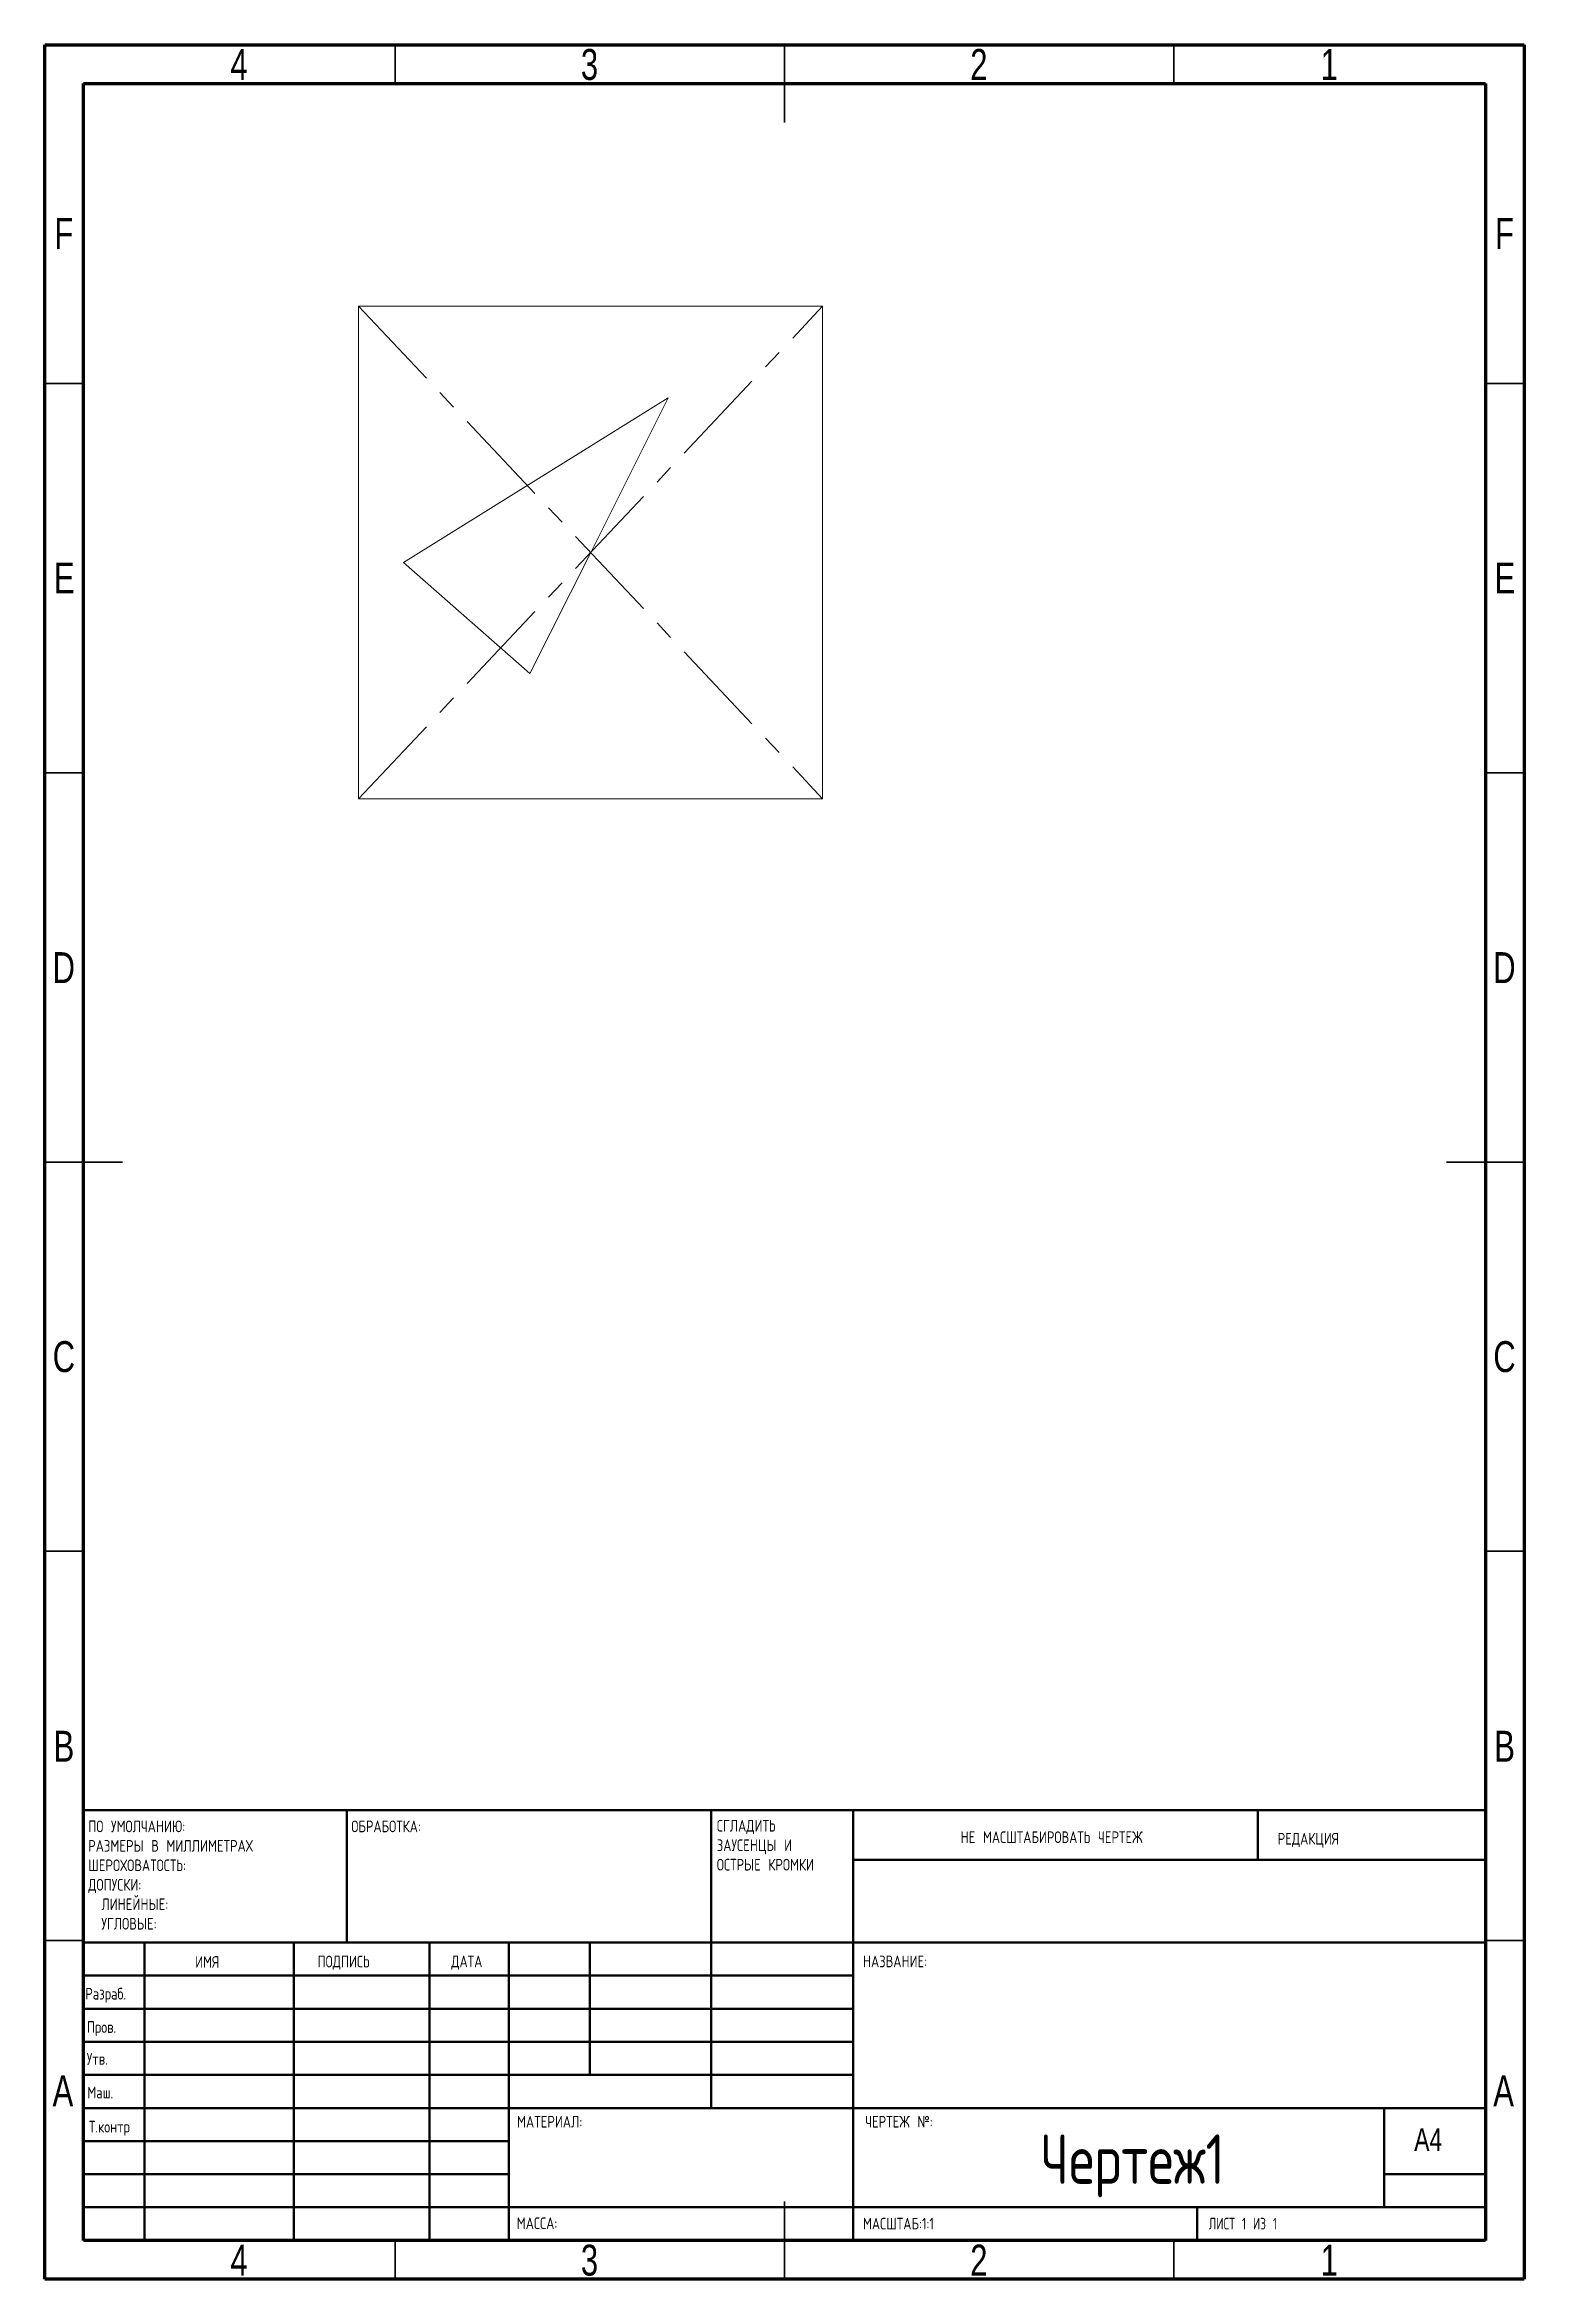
# Model space of a CAD drawing. Header units: millimetres. Extents: x 15 to 205, y 5 to 292.
import ezdxf

# ---------------------------------------------------------------- set-up
doc = ezdxf.new("R2010")
doc.units = ezdxf.units.MM
doc.linetypes.add('CENTERX2', pattern=[20.32, 12.7, -2.54, 2.54, -2.54])
doc.styles.add('SLDTEXTSTYLE0', font='TXT', dxfattribs={"width": 0.75})
doc.styles.add('SLDTEXTSTYLE1', font='TXT', dxfattribs={"width": 0.75, "bigfont": 'bigfont'})
doc.styles.add('SLDTEXTSTYLE2', font='TXT', dxfattribs={"width": 0.681818, "bigfont": 'bigfont'})

msp = doc.modelspace()

# ---------------------------------------------------------------- linework, layer by layer
at = {"color": 7, "linetype": 'Continuous', "lineweight": 70}
for p, q in [((15, 5), (15, 292)), ((15, 292), (205, 292)), ((205, 292), (205, 5)), ((20, 10), (20, 287)), ((20, 287), (200, 287)), ((200, 287), (200, 10)), ((200, 10), (20, 10)), ((205, 5), (15, 5))]:
    msp.add_line(p, q, dxfattribs=at)
at = {"color": 7, "linetype": 'Continuous', "lineweight": 35}
for p, q in [((60, 287), (60, 292)), ((110, 292), (110, 282)), ((110, 287), (110, 292)), ((160, 287), (160, 292)), ((20, 248.5), (15, 248.5)), ((200, 248.5), (205, 248.5)), ((20, 198.5), (15, 198.5)), ((200, 198.5), (205, 198.5)), ((15, 148.5), (25, 148.5)), ((20, 148.5), (15, 148.5)), ((205, 148.5), (195, 148.5)), ((200, 148.5), (205, 148.5)), ((20, 98.5), (15, 98.5)), ((200, 98.5), (205, 98.5)), ((20, 48.5), (15, 48.5)), ((200, 48.5), (205, 48.5)), ((110, 5), (110, 15)), ((60, 10), (60, 5)), ((110, 10), (110, 5)), ((160, 10), (160, 5))]:
    msp.add_line(p, q, dxfattribs=at)
at = {"color": 7, "linetype": 'Continuous', "lineweight": 18}
for p, q in [((55.31, 258.4), (114.9, 258.4)), ((55.31, 258.4), (55.31, 195.16)), ((114.9, 258.4), (114.9, 195.16)), ((95.07, 246.64), (61.06, 225.5)), ((85.11, 226.78), (95.07, 246.64)), ((77.31, 211.22), (85.11, 226.78)), ((61.06, 225.5), (77.31, 211.22)), ((55.31, 195.16), (114.9, 195.16))]:
    msp.add_line(p, q, dxfattribs=at)
at = {"color": 7, "linetype": 'CENTERX2', "lineweight": 18}
for p, q in [((55.31, 258.4), (114.9, 195.16)), ((55.31, 195.16), (114.9, 258.4))]:
    msp.add_line(p, q, dxfattribs=at)
at = {"color": 7, "linetype": 'Continuous', "lineweight": 50}
for p, q in [((20, 65.25), (200, 65.25)), ((20, 65.25), (20, 10)), ((53.8, 48.25), (53.8, 65.25)), ((100.6, 65.25), (100.6, 27)), ((118.8, 65.25), (118.8, 10)), ((170.8, 58.88), (170.8, 65.25)), ((200, 58.88), (118.8, 58.88)), ((200, 48.25), (20, 48.25)), ((27.8, 48.25), (27.8, 10)), ((46.99, 48.25), (46.99, 10)), ((64.4, 48.25), (64.4, 10)), ((74.6, 10), (74.6, 48.25)), ((85, 31.25), (85, 48.25)), ((118.8, 44), (20, 44)), ((118.8, 39.75), (20, 39.75)), ((118.8, 35.5), (20, 35.5)), ((118.8, 31.25), (20, 31.25)), ((74.6, 27), (20, 27)), ((74.6, 27), (200, 27)), ((187, 14.25), (187, 27)), ((74.6, 22.75), (20, 22.75)), ((74.6, 18.5), (20, 18.5)), ((200, 18.5), (187, 18.5)), ((20, 14.25), (200, 14.25)), ((163, 10), (163, 14.25))]:
    msp.add_line(p, q, dxfattribs=at)

# ---------------------------------------------------------------- texts
at = {"color": 7, "linetype": 'Continuous', "lineweight": 0}
for s, insert, char_height, attachment_point, style in [('4', (39.96, 291.45), 3.97, 2, 'SLDTEXTSTYLE0'), ('3', (84.96, 291.45), 3.97, 2, 'SLDTEXTSTYLE0'), ('2', (134.96, 291.45), 3.97, 2, 'SLDTEXTSTYLE0'), ('1', (179.96, 291.45), 3.97, 2, 'SLDTEXTSTYLE0'), ('F', (17.46, 269.74), 3.97, 2, 'SLDTEXTSTYLE0'), ('F', (202.46, 269.74), 3.97, 2, 'SLDTEXTSTYLE0'), ('E', (17.51, 225.49), 3.97, 2, 'SLDTEXTSTYLE0'), ('E', (202.51, 225.49), 3.97, 2, 'SLDTEXTSTYLE0'), ('D', (17.45, 175.45), 3.97, 2, 'SLDTEXTSTYLE0'), ('D', (202.45, 175.45), 3.97, 2, 'SLDTEXTSTYLE0'), ('C', (17.46, 125.49), 3.97, 2, 'SLDTEXTSTYLE0'), ('C', (202.46, 125.49), 3.97, 2, 'SLDTEXTSTYLE0'), ('B', (17.47, 75.45), 3.97, 2, 'SLDTEXTSTYLE0'), ('B', (202.47, 75.45), 3.97, 2, 'SLDTEXTSTYLE0'), ('ПО УМОЛЧАНИЮ:', (20.59, 63.92), 1.5, 1, 'SLDTEXTSTYLE1'), ('ОБРАБОТКА:', (54.37, 63.92), 1.5, 1, 'SLDTEXTSTYLE1'), ('СГЛАДИТЬ', (101.31, 64), 1.5, 1, 'SLDTEXTSTYLE1'), ('РАЗМЕРЫ В МИЛЛИМЕТРАХ', (20.59, 61.42), 1.5, 1, 'SLDTEXTSTYLE1'), ('ЗАУСЕНЦЫ И', (101.31, 61.5), 1.5, 1, 'SLDTEXTSTYLE1'), ('НЕ МАСШТАБИРОВАТЬ ЧЕРТЕЖ', (132.61, 62.53), 1.5, 1, 'SLDTEXTSTYLE1'), ('РЕДАКЦИЯ', (173.33, 62.33), 1.5, 1, 'SLDTEXTSTYLE1'), ('ШЕРОХОВАТОСТЬ:', (20.59, 58.92), 1.5, 1, 'SLDTEXTSTYLE1'), ('ОСТРЫЕ КРОМКИ', (101.31, 59), 1.5, 1, 'SLDTEXTSTYLE1'), ('ДОПУСКИ:', (20.59, 56.42), 1.5, 1, 'SLDTEXTSTYLE1'), ('ЛИНЕЙНЫЕ:', (22.28, 53.92), 1.5, 1, 'SLDTEXTSTYLE1'), ('УГЛОВЫЕ:', (22.28, 51.42), 1.5, 1, 'SLDTEXTSTYLE1'), ('ИМЯ', (34.32, 46.5), 1.5, 1, 'SLDTEXTSTYLE1'), ('ПОДПИСЬ', (50.03, 46.56), 1.5, 1, 'SLDTEXTSTYLE1'), ('ДАТА', (67.21, 46.58), 1.5, 1, 'SLDTEXTSTYLE1'), ('НАЗВАНИЕ:', (120.07, 46.58), 1.5, 1, 'SLDTEXTSTYLE1'), ('Разраб.', (20.21, 42.43), 1.5, 1, 'SLDTEXTSTYLE1'), ('Пров.', (20.41, 38.15), 1.5, 1, 'SLDTEXTSTYLE1'), ('Утв.', (20.4, 34.06), 1.5, 1, 'SLDTEXTSTYLE1'), ('A', (17.34, 31.2), 3.97, 2, 'SLDTEXTSTYLE0'), ('Маш.', (20.46, 29.73), 1.5, 1, 'SLDTEXTSTYLE1'), ('A', (202.34, 31.2), 3.97, 2, 'SLDTEXTSTYLE0'), ('МАТЕРИАЛ:', (75.65, 25.99), 1.5, 1, 'SLDTEXTSTYLE1'), ('ЧЕРТЕЖ №:', (120.37, 25.99), 1.5, 1, 'SLDTEXTSTYLE1'), ('Т.контр', (20.67, 25.35), 1.5, 1, 'SLDTEXTSTYLE1'), ('Чертеж1', (154.72, 23.61), 6.35, 2, 'SLDTEXTSTYLE1'), ('A4', (190.87, 24.41), 2.91, 1, 'SLDTEXTSTYLE0'), ('МАССА:', (75.62, 12.95), 1.499, 1, 'SLDTEXTSTYLE1'), ('МАСШТАБ:1:1', (120.07, 12.9), 1.5, 1, 'SLDTEXTSTYLE1'), ('ЛИСТ 1 ИЗ 1', (164.48, 12.9), 1.5, 1, 'SLDTEXTSTYLE2'), ('4', (39.96, 9.45), 3.97, 2, 'SLDTEXTSTYLE0'), ('3', (84.96, 9.45), 3.97, 2, 'SLDTEXTSTYLE0'), ('2', (134.96, 9.45), 3.97, 2, 'SLDTEXTSTYLE0'), ('1', (179.96, 9.45), 3.97, 2, 'SLDTEXTSTYLE0')]:
    msp.add_mtext(s, dxfattribs=dict(at, insert=insert, char_height=char_height, attachment_point=attachment_point, style=style))

doc.saveas('drawing.dxf')
